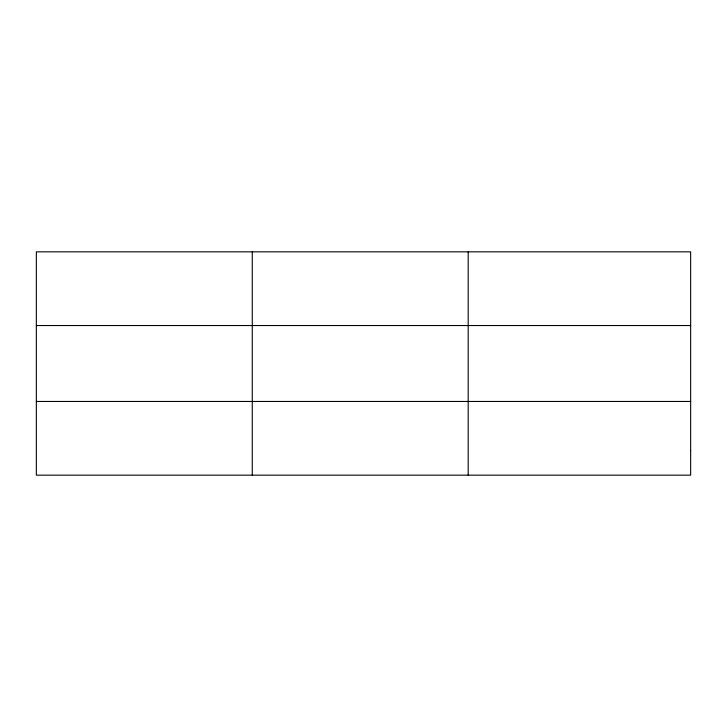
<?xml version="1.0" encoding="UTF-8"?>
<svg xmlns="http://www.w3.org/2000/svg" width="727" height="727" viewBox="0 0 727 727"><rect width="100%" height="100%" fill="white"/><g stroke="black" fill="none" stroke-linecap="round" stroke-linejoin="round"><path stroke-width="1.09" d="M252.269 251.842L252.269 475.158M468.188 251.842L468.188 475.158M36.35 325.532L690.65 325.532M36.35 401.468L690.65 401.468M690.65 450.595L690.65 475.158L36.35 475.158L36.35 251.842L690.65 251.842L690.65 450.595"/></g></svg>
